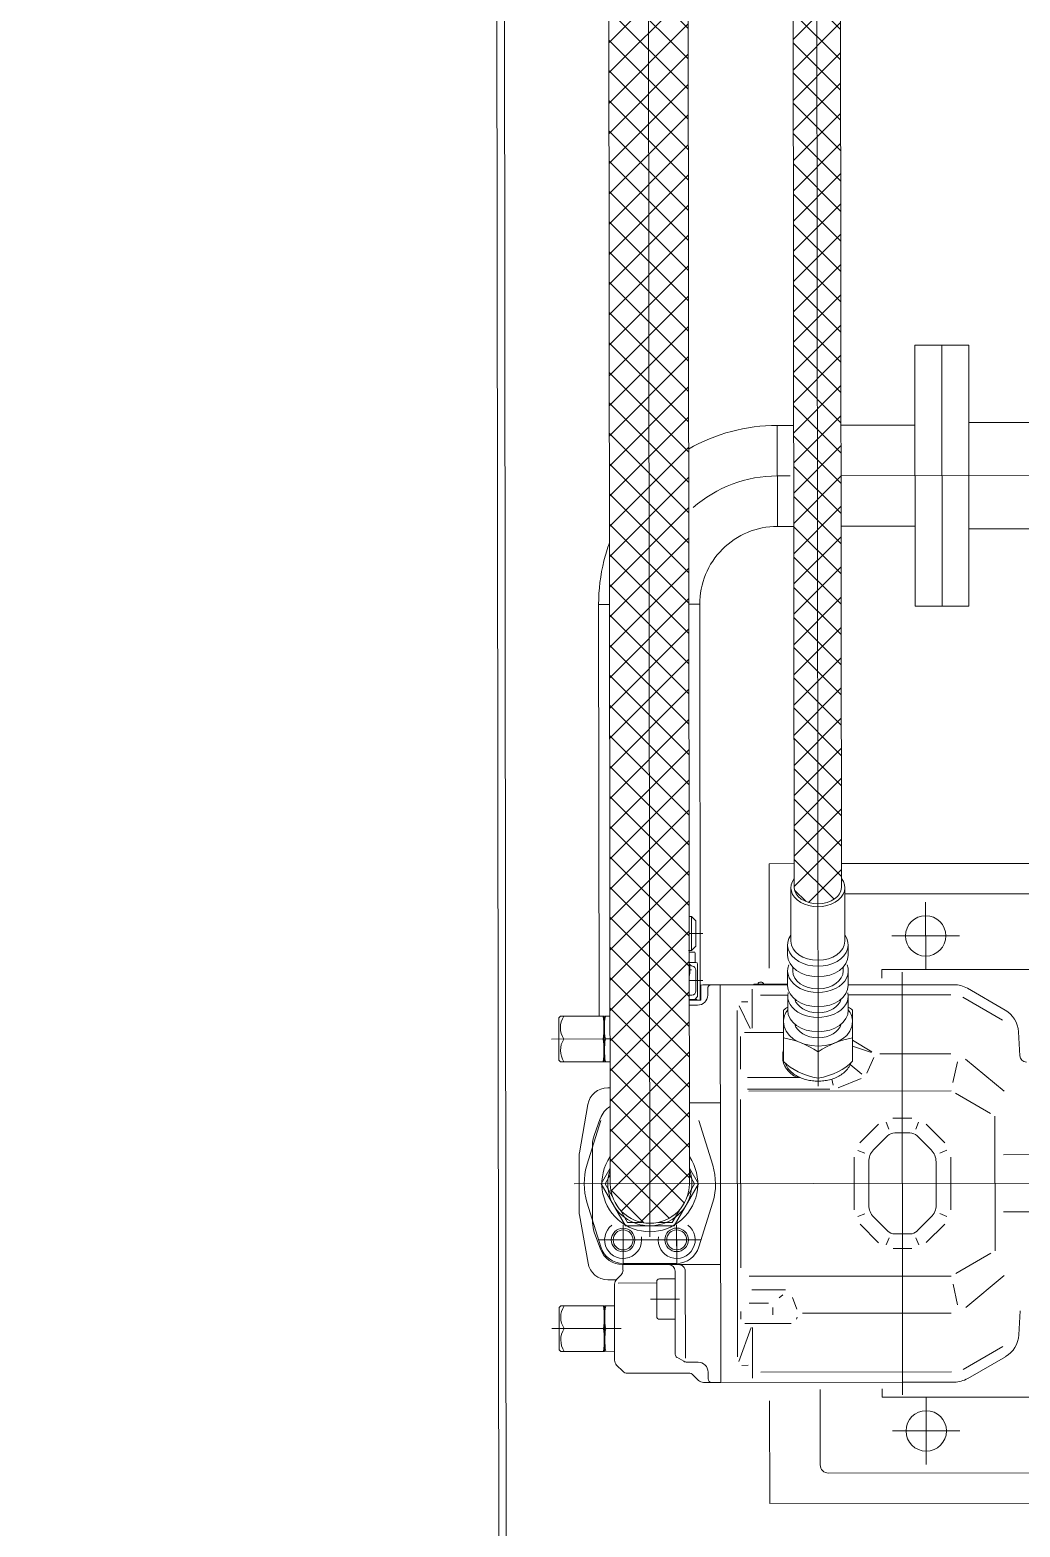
# Model space of a CAD drawing. Header units: feet. Extents: x -99009 to 3252343, y -11094690 to 9035152.
# Drawn here: x 2522964 to 2523552, y -1985127 to -1984238 of the extents above; entities that cross this region are included whole.
import ezdxf

# ---------------------------------------------------------------- set-up
doc = ezdxf.new("R2010")
doc.units = ezdxf.units.FT
doc.layers.add('1', color=1, linetype='Continuous')
doc.layers.add('K-LINE', color=7, linetype='Continuous')
pattern_1 = [(45, (-3791.741, -12302.866), (-8.980256, 8.980256), []), (135, (-3791.741, -12302.866), (-8.980256, -8.980256), [])]

# ---------------------------------------------------------------- blocks, each defined once
blk = doc.blocks.new('G$CB0D18A08')
at = {"layer": 'K-LINE', "linetype": 'Continuous', "lineweight": 15}
h = blk.add_hatch(dxfattribs=at)
h.set_pattern_fill('ANSI37', color=2, scale=4)
h.set_pattern_definition(pattern_1)
edge = h.paths.add_edge_path()
edge.add_ellipse((-758.93, -420.46), major_axis=(0, 23.5), ratio=0.692062, start_angle=180, end_angle=360)
edge.add_line((-758.93, -396.96), (-1794.54, -396.97))
edge.add_arc((-1794.54, -420.46), 23.5, 90, 270)
edge.add_line((-1794.54, -443.96), (-758.93, -443.96))
h = blk.add_hatch(dxfattribs=at)
h.set_pattern_fill('ANSI37', color=2, scale=4)
h.set_pattern_definition(pattern_1)
edge = h.paths.add_edge_path()
edge.add_arc((-940.97, -520.46), 14, 270, 450.89581)
edge.add_line((-941.19, -506.46), (-1618.82, -506.46))
edge.add_ellipse((-1618.82, -520.46), major_axis=(0, -14), ratio=0.678476, start_angle=180, end_angle=360)
edge.add_line((-1618.82, -534.46), (-940.97, -534.46))
at = {"layer": 'K-LINE', "color": 2, "linetype": 'Continuous', "lineweight": 15}
for p, q in [((-480.19, -330.46), (-2114.23, -330.46)), ((-584.23, -334.96), (-2109.73, -334.96)), ((-1880.54, -403.44), (-1880.54, -362.1)), ((-1708.54, -396.96), (-1708.54, -362.1)), ((-1893.04, -366.46), (-1894.04, -367.46)), ((-1894.04, -367.46), (-1894.04, -393.33)), ((-1868.04, -366.46), (-1893.04, -366.46)), ((-1880.54, -392.77), (-1880.54, -369.55)), ((-1867.04, -367.46), (-1868.04, -366.46)), ((-1867.04, -393.33), (-1867.04, -367.46)), ((-1721.04, -366.46), (-1722.04, -367.46)), ((-1722.04, -367.46), (-1722.04, -393.33)), ((-1696.04, -366.46), (-1721.04, -366.46)), ((-1708.54, -392.77), (-1708.54, -369.55)), ((-1695.04, -367.46), (-1696.04, -366.46)), ((-1695.04, -393.33), (-1695.04, -367.46)), ((-1841.62, -383.72), (-1812.87, -378.65)), ((-1810.79, -378.46), (-1778.29, -378.46)), ((-1794.54, -375.46), (-1794.54, -1566.03)), ((-1776.21, -378.65), (-1747.45, -383.72)), ((-1833.33, -391.11), (-1823.21, -387.43)), ((-1805.51, -383.04), (-1832.05, -391.31)), ((-1827.89, -390.01), (-1827.89, -450.92)), ((-1817.74, -386.46), (-1771.34, -386.46)), ((-1783.56, -383.04), (-1757.02, -391.31)), ((-1765.87, -387.43), (-1755.75, -391.11)), ((-1450.43, -390.46), (-1695.04, -390.46)), ((-1450.43, -390.46), (-1450.43, -393.62)), ((-1899.38, -399.46), (-1854.2, -399.46)), ((-1894.04, -393.33), (-1893.54, -393.46)), ((-1893.54, -393.46), (-1894.04, -393.6)), ((-1894.04, -393.6), (-1894.04, -399.46)), ((-1867.54, -393.46), (-1893.54, -393.46)), ((-1880.54, -399.46), (-1880.54, -394.16)), ((-1867.54, -393.46), (-1867.04, -393.33)), ((-1867.04, -393.6), (-1867.54, -393.46)), ((-1867.04, -399.46), (-1867.04, -393.6)), ((-1851.54, -400.46), (-1851.54, -395.53)), ((-1827.89, -395.84), (-1827.89, -414.06)), ((-1794.54, -396.96), (-758.93, -396.96)), ((-1737.54, -395.53), (-1737.54, -396.96)), ((-1722.04, -393.33), (-1721.54, -393.46)), ((-1721.54, -393.46), (-1722.04, -393.6)), ((-1722.04, -393.6), (-1722.04, -396.96)), ((-1695.54, -393.46), (-1721.54, -393.46)), ((-1708.54, -396.96), (-1708.54, -394.16)), ((-1695.54, -393.46), (-1695.04, -393.33)), ((-1695.04, -393.6), (-1695.54, -393.46)), ((-1695.04, -396.96), (-1695.04, -393.6)), ((-1450.43, -396.96), (-1450.43, -393.62)), ((-1907.04, -443.31), (-1907.04, -407.12)), ((-1905.87, -404.29), (-1902.21, -400.64)), ((-1853.47, -424.46), (-1853.47, -401.52)), ((-1851.37, -400.64), (-1848.71, -403.29)), ((-1845.88, -404.47), (-1842.54, -404.47)), ((-1842.54, -462.46), (-1842.54, -404.27)), ((-1841.89, -404.56), (-1841.89, -436.36)), ((-1821.71, -404.56), (-1841.89, -404.56)), ((-1818.92, -404.56), (-1837.39, -404.56)), ((-1875.04, -426.06), (-1875.04, -435.47)), ((-1852.64, -424.46), (-1873.44, -424.46)), ((-1863.04, -437.97), (-1863.04, -420.86)), ((-1851.04, -435.47), (-1851.04, -426.06)), ((-1842.54, -420.46), (-1842.54, -462.46)), ((-1826.04, -420.47), (-468.23, -420.47)), ((-1846.54, -435.46), (-1895.92, -435.46)), ((-1827.89, -427.8), (-1827.89, -445.86)), ((-1900.54, -442.54), (-1900.54, -448.96)), ((-1897.65, -436.46), (-1900, -440.54)), ((-1898.16, -441.46), (-1846.54, -441.46)), ((-1821.71, -436.36), (-1841.89, -436.36)), ((-1818.92, -436.36), (-1837.39, -436.36)), ((-1794.54, -443.96), (-758.93, -443.96)), ((-1746.54, -443.96), (-1746.54, -462.46)), ((-1688.54, -443.96), (-1688.54, -448.96)), ((-1685.54, -443.96), (-1685.54, -450.96)), ((-1685.18, -443.96), (-1685.18, -448.46)), ((-1682.59, -445.59), (-1682.67, -443.96)), ((-1673.96, -443.96), (-1673.96, -452.09)), ((-1667.46, -445.27), (-1667.46, -443.96)), ((-1663.11, -443.96), (-1663.14, -447.97)), ((-1663.1, -443.89), (-1663.11, -443.96)), ((-1656.96, -443.96), (-1656.96, -446.86)), ((-1656.1, -443.96), (-1656.11, -443.59)), ((-1656.05, -445.46), (-1656.1, -443.96)), ((-1645.96, -443.96), (-1645.96, -452.09)), ((-1635.87, -445.46), (-1635.82, -443.96)), ((-1450.43, -450.46), (-1450.43, -443.96)), ((-1912.54, -462.46), (-1912.54, -452.12)), ((-1911.37, -449.29), (-1908.21, -446.14)), ((-1805.51, -457.89), (-1832.05, -449.62)), ((-1783.56, -457.89), (-1757.02, -449.62)), ((-1685.54, -448.46), (-1685.18, -448.46)), ((-1450.43, -450.46), (-1685.54, -450.46)), ((-1685.54, -450.96), (-1676.71, -450.96)), ((-1685.18, -447.32), (-1683.46, -448.96)), ((-1683.46, -448.96), (-1664.14, -448.96)), ((-1667.79, -447.96), (-1680.09, -447.96)), ((-1676.71, -450.96), (-1676.54, -452.12)), ((-1676.54, -452.12), (-1676.54, -462.46)), ((-1657.56, -447.46), (-1663.14, -447.46)), ((-1656.05, -445.46), (-1635.87, -445.46)), ((-1653.55, -447.96), (-1656.05, -445.46)), ((-1653.55, -447.96), (-1638.37, -447.96)), ((-1638.37, -447.96), (-1635.87, -445.46)), ((-1906.54, -454.96), (-1910.54, -454.96)), ((-1682.54, -454.96), (-1678.54, -454.96)), ((-1912.54, -570.46), (-1912.54, -462.46)), ((-1912.54, -462.46), (-1676.54, -462.46)), ((-1676.54, -462.46), (-1676.54, -502.46)), ((-1902.45, -474.97), (-1902.45, -478.82)), ((-1900.09, -473.3), (-1879.89, -480.48)), ((-1897.45, -472.47), (-1691.63, -472.47)), ((-1877.54, -476.87), (-1877.54, -504.37)), ((-1870.54, -474.37), (-1875.04, -474.37)), ((-1865.54, -490.87), (-1865.54, -479.37)), ((-1849.54, -599.46), (-1849.54, -479.37)), ((-1844.54, -474.37), (-1744.54, -474.37)), ((-1739.54, -479.37), (-1739.54, -599.46)), ((-1738.53, -478.47), (-1738.53, -527.47)), ((-1738.53, -478.47), (-1738.53, -527.47)), ((-1738.53, -478.47), (-1738.53, -527.47)), ((-1731.54, -478.47), (-1731.58, -509.67)), ((-1707.24, -474.37), (-1726.61, -474.37)), ((-1707.24, -474.37), (-1726.61, -474.37)), ((-1704.74, -499.96), (-1704.74, -476.87)), ((-1688.87, -473.56), (-1702.49, -480.22)), ((-1686.63, -474.97), (-1686.63, -478.82)), ((-1910.04, -481.32), (-1880.04, -481.32)), ((-1906.54, -599.46), (-1906.54, -486.32)), ((-1857.54, -500.88), (-1857.54, -480.97)), ((-1679.04, -481.32), (-1702.24, -481.32)), ((-1682.54, -502.49), (-1682.54, -486.32)), ((-1676.06, -482.46), (-1676.55, -482.46)), ((-1676.55, -482.46), (-1676.55, -502.46)), ((-1676.05, -502.46), (-1676.06, -482.46)), ((-1676.06, -488.23), (-1676.06, -484.7)), ((-1984.54, -946.93), (-1984.54, -491.46)), ((-1984.54, -491.46), (-1923.46, -491.46)), ((-1872.54, -493.37), (-1868.04, -493.37)), ((-1860.66, -499.47), (-1862.42, -497.27)), ((-1604.54, -491.46), (-1666.63, -491.46)), ((-1604.54, -491.46), (-1604.54, -506.46)), ((-1404.23, -496.66), (-1404.23, -501.73)), ((-1344.23, -496.66), (-1404.23, -496.66)), ((-1374.23, -496.66), (-1374.23, -504.38)), ((-1344.23, -496.66), (-1344.23, -501.73)), ((-1869.19, -507.62), (-1862.24, -505.09)), ((-1708.03, -499.96), (-1721.93, -499.96)), ((-1718.17, -499.46), (-1719.59, -499.46)), ((-1691.53, -499.96), (-1708.03, -499.96)), ((-1691.65, -502.46), (-1683.17, -502.46)), ((-1676.81, -502.46), (-1668.32, -502.46)), ((-1668.32, -505.46), (-1666.01, -505.46)), ((-1658.97, -502.46), (-1652.76, -502.46)), ((-1650.64, -504.46), (-1618.82, -504.46)), ((-1618.82, -506.46), (-940.97, -506.46)), ((-1404.23, -506.46), (-1404.23, -501.73)), ((-1344.23, -506.46), (-1344.23, -501.73)), ((-1875.12, -507.51), (-1873.95, -507.83)), ((-1871.54, -510.97), (-1871.54, -599.25)), ((-1961.54, -521.46), (-1916.78, -521.46)), ((-1736.73, -520.46), (-504.73, -520.46)), ((-1716.38, -520.46), (-1731.99, -520.46)), ((-1966.54, -731.46), (-1966.54, -526.46)), ((-1737.61, -532.3), (-1732.14, -546.05)), ((-1736.09, -529.45), (-1732.57, -528.68)), ((-1810.14, -541.76), (-1778.93, -541.76)), ((-1729.62, -546.45), (-1723.93, -539.59)), ((-1708.03, -540.96), (-1721.93, -540.96)), ((-1716.75, -552.23), (-1713.01, -540.96)), ((-1716.26, -552.46), (-1709.39, -540.96)), ((-1708.03, -540.96), (-1691.53, -540.96)), ((-1691.65, -538.46), (-1683.17, -538.46)), ((-1682.54, -599.46), (-1682.54, -538.44)), ((-1676.81, -538.46), (-1668.32, -538.46)), ((-1676.54, -538.46), (-1676.54, -570.46)), ((-1668.32, -535.46), (-1666.01, -535.46)), ((-1658.97, -538.46), (-1652.76, -538.46)), ((-1650.64, -536.46), (-1618.82, -536.46)), ((-1622.54, -731.46), (-1622.54, -536.46)), ((-1618.82, -534.46), (-940.97, -534.46)), ((-1604.54, -534.46), (-1604.54, -946.31)), ((-1404.23, -578.41), (-1404.23, -534.46)), ((-1374.23, -1564.93), (-1374.23, -534.46)), ((-1344.23, -578.41), (-1344.23, -534.46)), ((-1829.7, -556.33), (-1818.68, -545.3)), ((-1812.5, -548.15), (-1814.19, -544.07)), ((-1807.4, -550.46), (-1781.68, -550.46)), ((-1776.58, -548.15), (-1774.89, -544.07)), ((-1770.4, -545.3), (-1759.37, -556.33)), ((-1728.94, -549.41), (-1719.81, -553.57)), ((-1916.47, -558.33), (-1921.54, -558.33)), ((-1921.54, -558.33), (-1921.54, -736.46)), ((-1822.78, -561.71), (-1814.47, -553.39)), ((-1774.61, -553.39), (-1766.3, -561.71)), ((-1717.54, -557.11), (-1717.54, -599.25)), ((-1672.61, -558.33), (-1667.54, -558.33)), ((-1667.54, -558.33), (-1667.54, -736.46)), ((-1941.54, -564.46), (-1941.54, -604.46)), ((-1833.24, -576.07), (-1833.24, -564.86)), ((-1826.85, -562.51), (-1830.93, -560.82)), ((-1824.54, -570.46), (-1824.54, -565.95)), ((-1764.54, -565.95), (-1764.54, -570.46)), ((-1762.23, -562.51), (-1758.15, -560.82)), ((-1755.84, -564.86), (-1755.84, -576.07)), ((-1647.54, -564.46), (-1647.54, -604.46)), ((-1920.11, -570.46), (-1668.98, -570.46)), ((-1912.54, -601.18), (-1912.54, -570.46)), ((-1824.54, -574.98), (-1824.54, -570.46)), ((-1764.54, -570.46), (-1764.54, -574.98)), ((-1676.54, -570.46), (-1676.54, -601.18)), ((-1921.54, -584.46), (-1961.54, -584.46)), ((-1826.85, -578.42), (-1830.93, -580.11)), ((-1818.68, -595.63), (-1829.7, -584.6)), ((-1814.47, -587.54), (-1822.78, -579.22)), ((-1766.3, -579.22), (-1774.61, -587.54)), ((-1759.37, -584.6), (-1770.4, -595.63)), ((-1762.23, -578.42), (-1758.15, -580.11)), ((-1667.54, -584.46), (-1627.54, -584.46)), ((-1296.73, -578.41), (-1451.73, -578.41)), ((-1451.73, -578.41), (-1451.73, -610.41)), ((-1296.73, -610.41), (-1296.73, -578.41)), ((-1812.5, -592.77), (-1814.19, -596.85)), ((-1781.68, -590.46), (-1807.4, -590.46)), ((-1776.58, -592.77), (-1774.89, -596.85)), ((-1296.73, -594.41), (-1451.73, -594.41)), ((-1854.42, -600.53), (-1866.65, -603.18)), ((-1836.03, -622.87), (-1848.04, -602.06)), ((-1778.93, -599.16), (-1810.14, -599.16)), ((-1741.04, -602.06), (-1753.05, -622.87)), ((-1734.65, -600.53), (-1722.42, -603.18)), ((-1897.48, -631.55), (-1910.39, -609.18)), ((-1891.4, -630.07), (-1905.05, -606.44)), ((-1868.32, -608.08), (-1849.18, -630.89)), ((-1720.75, -608.08), (-1739.89, -630.89)), ((-1697.67, -630.07), (-1684.03, -606.44)), ((-1678.68, -609.18), (-1691.6, -631.55)), ((-1296.73, -610.41), (-1451.73, -610.41)), ((-1405.78, -610.41), (-1405.78, -778.41)), ((-1342.68, -610.41), (-1342.68, -778.41)), ((-1754.55, -625.46), (-1834.53, -625.46)), ((-1811.54, -630.46), (-1811.54, -671.46)), ((-1777.54, -630.46), (-1777.54, -671.46)), ((-1870.33, -640.27), (-1884.46, -639.53)), ((-1704.62, -639.53), (-1718.75, -640.27))]:
    blk.add_line(p, q, dxfattribs=at)
for points in [[(-1794.54, -391.6), (-1819.54, -406.03), (-1819.54, -434.9), (-1794.54, -449.33), (-1785.24, -443.96)], [(-1794.54, -393.91), (-1801.87, -398.14)], [(-1785.24, -396.96), (-1794.54, -391.6)], [(-1789.24, -396.96), (-1794.54, -393.91)], [(-1810.21, -402.95), (-1817.54, -407.18), (-1817.54, -415.65)], [(-1817.54, -425.28), (-1817.54, -433.74), (-1810.21, -437.98)], [(-1801.87, -442.79), (-1794.54, -447.02), (-1789.24, -443.96)]]:
    blk.add_lwpolyline(points, dxfattribs=at)
for centre, radius in [((-1827.89, -404.56), 7), ((-1827.89, -404.56), 5.92), ((-1827.89, -436.36), 7), ((-1827.89, -436.36), 5.92), ((-1941.54, -584.46), 12), ((-1647.54, -584.46), 12)]:
    blk.add_circle(centre, radius, dxfattribs=at)
for centre, radius, start, end in [((-1887.29, -379.42), 11.95, 55.61575, 124.38425), ((-1873.79, -379.42), 11.95, 55.61575, 124.38425), ((-1715.29, -379.42), 11.95, 55.61575, 124.38425), ((-1701.79, -379.42), 11.95, 55.61575, 124.38425), ((-1794.54, -420.47), 39, 73.65468, 106.3453), ((-1760.54, -404.27), 14, 31.44261, 70.00042), ((-1450.43, -496.66), 106.2, 75.90986, 89.99962), ((-1887.29, -352.3), 41.03, 260.53173, 279.46827), ((-1887.29, -434.63), 41.03, 80.53173, 99.46827), ((-1873.79, -352.3), 41.03, 260.53173, 279.46827), ((-1873.79, -434.63), 41.03, 80.53173, 99.46827), ((-1827.89, -404.68), 14, 107.30604, 180), ((-1827.89, -404.57), 11, 37.7452, 279.52834), ((-1794.54, -420.47), 28.5, 55.54405, 304.45595), ((-1794.54, -420.46), 25, 70.05156, 289.94844), ((-1794.54, -420.46), 23.5, 90.00007, 269.99993), ((-1715.29, -352.3), 41.03, 260.53173, 279.46827), ((-1715.29, -434.63), 41.03, 80.53173, 99.46827), ((-1701.79, -352.3), 41.03, 260.53173, 279.46827), ((-1701.79, -434.63), 41.03, 80.53173, 99.46827), ((-1450.43, -496.66), 106.2, 69.84891, 75.90908), ((-1827.89, -436.36), 11, 80.47163, 322.25478), ((-1827.89, -436.25), 14, 180.00002, 252.69392), ((-1667.46, -427.46), 17, 256.06945, 283.93055), ((-1662.87, -446.43), 2.51, 103.82916, 168.85811), ((-1450.43, -496.66), 106.2, 0.00011, 29.75117), ((-1906.54, -448.96), 6, 270.00003, 359.99977), ((-1682.54, -448.96), 6, 180.0005, 269.99999), ((-1680.09, -445.46), 2.5, 183, 270), ((-1667.79, -445.46), 2.5, 270.00002, 349.0068), ((-1664.14, -447.96), 1, 270, 359.5), ((-1657.56, -446.86), 0.6, 269.99919, 359.99928), ((-1450.43, -496.66), 46.2, 359.99998, 90.00002), ((-1450.43, -496.66), 76.2, 359.99998, 41.06872), ((-1910.54, -456.96), 2, 89.99957, 179.9991), ((-1794.54, -420.47), 39, 253.65472, 286.34534), ((-1676.76, -486.46), 1.9, 359.99998, 68.38062), ((-1676.76, -486.46), 1.9, 291.6193, 359.9998), ((-1961.54, -526.46), 5, 90.00002, 180)]:
    blk.add_arc(centre, radius, start, end, dxfattribs=at)
for centre, major_axis, ratio, start_param, end_param in [((-1810.75, -390.45), (-10.63, 5.59), 0.996743, 5.197847, 5.372374), ((-1778.31, -390.46), (-9.47, -7.39), 0.998512, 3.874834, 4.049361), ((-1839.54, -395.53), (-10.46, -5.87), 0.999966, 4.375339, 5.771612), ((-1828.54, -404.27), (-12.52, -6.27), 0.999988, 4.596895, 5.818631), ((-1817.74, -402.46), (-15.93, -1.5), 0.999916, 4.618338, 4.967402), ((-1771.34, -402.46), (-11.76, 10.85), 0.999761, 5.10843, 5.457493), ((-1749.54, -395.53), (-6.68, 9.97), 0.999986, 4.122026, 5.518298), ((-1899.38, -403.46), (-3.99, -0.28), 0.999953, 4.642012, 5.4272), ((-1854.2, -403.46), (-3.77, 1.33), 0.999937, 4.266439, 5.051967), ((-1903.04, -407.12), (-2.88, -2.78), 0.99995, 4.730256, 5.515868), ((-1845.88, -400.47), (-1.67, 3.64), 0.999932, 1.925743, 2.711273), ((-1873.44, -426.06), (-1.02, 1.23), 0.999888, 5.593991, 7.164662), ((-1852.64, -426.06), (-1.09, -1.17), 0.999921, 2.324077, 3.894748), ((-1895.92, -437.46), (-1.92, 0.57), 0.999841, 4.999407, 6.046427), ((-1846.54, -431.46), (-0.95, -3.88), 0.999952, 0.240651, 1.811447), ((-1911.04, -443.31), (-2.02, 3.45), 0.999825, 3.396579, 4.182065), ((-1896.54, -442.54), (-3.51, 1.93), 0.999832, 6.261887, 6.785666), ((-1846.54, -437.46), (-1.3, 3.78), 0.999967, 2.811533, 4.38233), ((-1908.54, -452.12), (-3.89, -0.94), 0.999967, 5.260009, 6.045498), ((-1678.54, -456.96), (-0.37, -1.96), 0.99994, 1.758232, 3.329028), ((-1674.36, -573.11), (-42.36, 76.98), 0.528463, 0.138566, 0.571301), ((-1718.63, -521.82), (-1.9, 22.32), 0.703246, 6.223367, 7.125023), ((-1718.67, -521.75), (-1.81, 21.25), 0.703324, 0.586708, 0.77704), ((-1718.67, -521.75), (-1.8, 21.25), 0.703228, 0.382645, 0.586694), ((-1721.73, -522.77), (-2.54, -22.16), 0.614189, 3.41726, 3.63463), ((-1720.54, -521.82), (-1.89, -22.32), 0.703418, 2.989307, 3.201225), ((-1719.69, -522.83), (-2.53, -23.31), 0.632207, 3.002768, 3.210043), ((-1809.32, -498.76), (-101.66, -9.88), 0.643859, 2.657634, 2.973511), ((-1697.44, -521.79), (-1.86, 21.78), 0.703236, 6.223369, 7.733468), ((-1698.02, -520.46), (0, -14), 0.707107, 3.329222, 6.095556), ((-1691.65, -520.46), (0, -18), 0.707107, 3.141593, 6.283185), ((-1699.31, -521.79), (-1.86, -21.78), 0.703238, 2.718063, 3.20141), ((-1683.17, -520.46), (0, -18), 0.707107, 2.978475, 6.426659), ((-1683.17, -520.46), (0, -14), 0.707107, 3.329199, 6.095579), ((-1721.38, -541.25), (-16.24, -50.9), 0.702018, 2.629506, 2.704372), ((-1676.81, -520.46), (0, -18), 0.707107, 3.141593, 6.283185), ((-1668.32, -520.46), (0, -18), 0.707107, 2.841968, 6.566719), ((-1668.32, -520.46), (0, -15), 0.707107, 3.141593, 6.283185), ((-1658.97, -520.46), (0, -18), 0.707107, 3.141593, 6.283185), ((-1652.76, -520.46), (0, -18), 0.707107, 2.66571, 6.759068), ((-1650.64, -520.46), (0, -16), 0.707107, 3.141593, 6.283185), ((-1618.82, -520.46), (0, -16), 0.707107, 2.636302, 6.788602), ((-1618.82, -520.46), (0, -14), 0.678476, 3.141593, 6.283185), ((-1718.67, -521.75), (-1.81, 21.25), 0.703261, 1.125929, 1.290022), ((-1718.67, -521.75), (-1.8, 21.25), 0.703284, 0.956294, 1.126434), ((-1718.67, -521.75), (-1.81, 21.25), 0.703383, 0.777101, 0.955936), ((-1718.68, -521.75), (-1.8, 21.25), 0.703074, 1.290571, 1.450975), ((-1718.68, -519.17), (-1.82, -21.25), 0.702949, 4.833349, 4.993753), ((-1718.67, -519.17), (-1.81, -21.25), 0.703227, 4.993305, 5.157399), ((-1674.36, -467.82), (-42.36, -76.98), 0.528465, 5.711884, 6.144619), ((-1809.32, -542.17), (-101.66, 9.88), 0.643848, 3.309703, 3.62558), ((-1697.44, -519.14), (-1.86, -21.78), 0.703236, 4.832905, 6.343004), ((-1718.67, -519.17), (-1.81, -21.26), 0.703063, 5.157638, 5.327779), ((-1718.67, -519.17), (-1.82, -21.26), 0.703111, 5.327996, 5.506831), ((-1718.67, -519.17), (-1.81, -21.25), 0.703172, 5.506436, 5.696768), ((-1718.67, -519.17), (-1.8, -21.25), 0.703198, 5.696511, 5.90056), ((-1721.73, -518.16), (-2.54, 22.16), 0.614133, 2.648646, 2.866015), ((-1699.31, -519.14), (-1.86, 21.78), 0.703236, 3.081773, 3.565073), ((-1721.38, -499.68), (-16.24, 50.9), 0.702007, 3.578799, 3.653646), ((-1807.4, -560.46), (-2.38, -9.71), 0.999943, 3.382048, 4.167446), ((-1781.68, -560.46), (-0.63, 9.98), 0.999958, 5.434834, 6.220231), ((-1818.54, -565.95), (-0.81, -5.94), 0.999932, 4.062496, 4.847896), ((-1770.54, -565.95), (-1.17, 5.88), 0.999951, 4.515446, 5.300846), ((-1818.54, -574.98), (-2.95, -5.23), 0.999853, 5.225842, 6.011242), ((-1770.54, -574.98), (-3.26, 5.04), 0.999863, 3.352143, 4.137543), ((-1807.4, -580.46), (-3.01, -9.54), 0.999961, 5.803475, 6.588872), ((-1781.68, -580.46), (-2.61, 9.65), 0.999961, 2.877473, 3.662871), ((-1896.54, -601.18), (-14.74, -6.23), 0.99994, 5.883371, 6.40696), ((-1692.54, -601.18), (-4.12, 15.46), 0.999957, 3.928469, 4.452057), ((-1883.62, -623.55), (-10.03, -12.46), 0.999981, 5.913758, 6.908621), ((-1705.45, -623.55), (-6.89, 14.44), 0.999983, 2.748583, 3.743446), ((-1718.54, -644.26), (-2.96, 2.69), 0.999949, 5.501184, 7.019625)]:
    blk.add_ellipse(centre, major_axis=major_axis, ratio=ratio, start_param=start_param, end_param=end_param, dxfattribs=at)

msp = doc.modelspace()

# ---------------------------------------------------------------- linework, layer by layer
at = {"layer": '1'}
msp.add_arc((2520410.24778, -1978395.99612), 100000, 84.1346387202, 194.3871675539, dxfattribs=at)

# ---------------------------------------------------------------- block references
at = {"layer": 'K-LINE', "color": 2, "linetype": 'Continuous', "lineweight": 15, "rotation": 90.06505171407339}
msp.add_blockref('G$CB0D18A08', (2522909.65477, -1983128.92781), dxfattribs=at)

doc.saveas('drawing.dxf')
